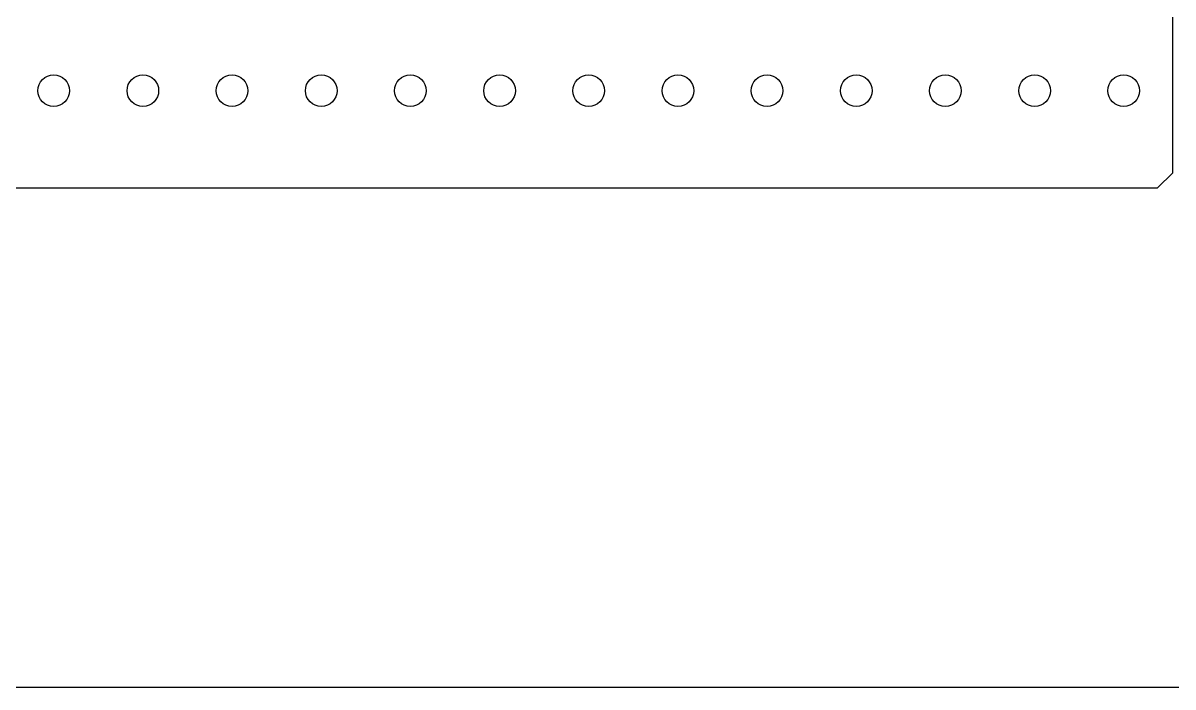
# Model space of a CAD drawing. Header units: millimetres. Extents: x 16604 to 36223, y 4309 to 8014.
# Drawn here: x 19482.72 to 19515.48, y 5281.8 to 5300.71 of the extents above; entities that cross this region are included whole.
import ezdxf

# ---------------------------------------------------------------- set-up
doc = ezdxf.new("R2010")
doc.units = ezdxf.units.MM
doc.layers.get('0').update_dxf_attribs({"lineweight": 35})

msp = doc.modelspace()

# ---------------------------------------------------------------- linework, layer by layer
at = {"color": 7, "linetype": 'Continuous', "lineweight": 25}
for p, q in [((19515.474, 5296.445), (19515.474, 5316.358)), ((19515.041, 5296.011), (19515.474, 5296.445)), ((19463.075, 5296.011), (19515.041, 5296.011)), ((19438.409, 5281.798), (19546.409, 5281.798))]:
    msp.add_line(p, q, dxfattribs=at)
for centre in [(19483.597, 5298.781), (19486.137, 5298.781), (19488.677, 5298.781), (19491.217, 5298.781), (19493.757, 5298.781), (19496.297, 5298.781), (19498.837, 5298.781), (19501.377, 5298.781), (19503.917, 5298.781), (19506.457, 5298.781), (19508.997, 5298.781), (19511.537, 5298.781), (19514.077, 5298.781)]:
    msp.add_circle(centre, 0.45, dxfattribs=at)

doc.saveas('drawing.dxf')
